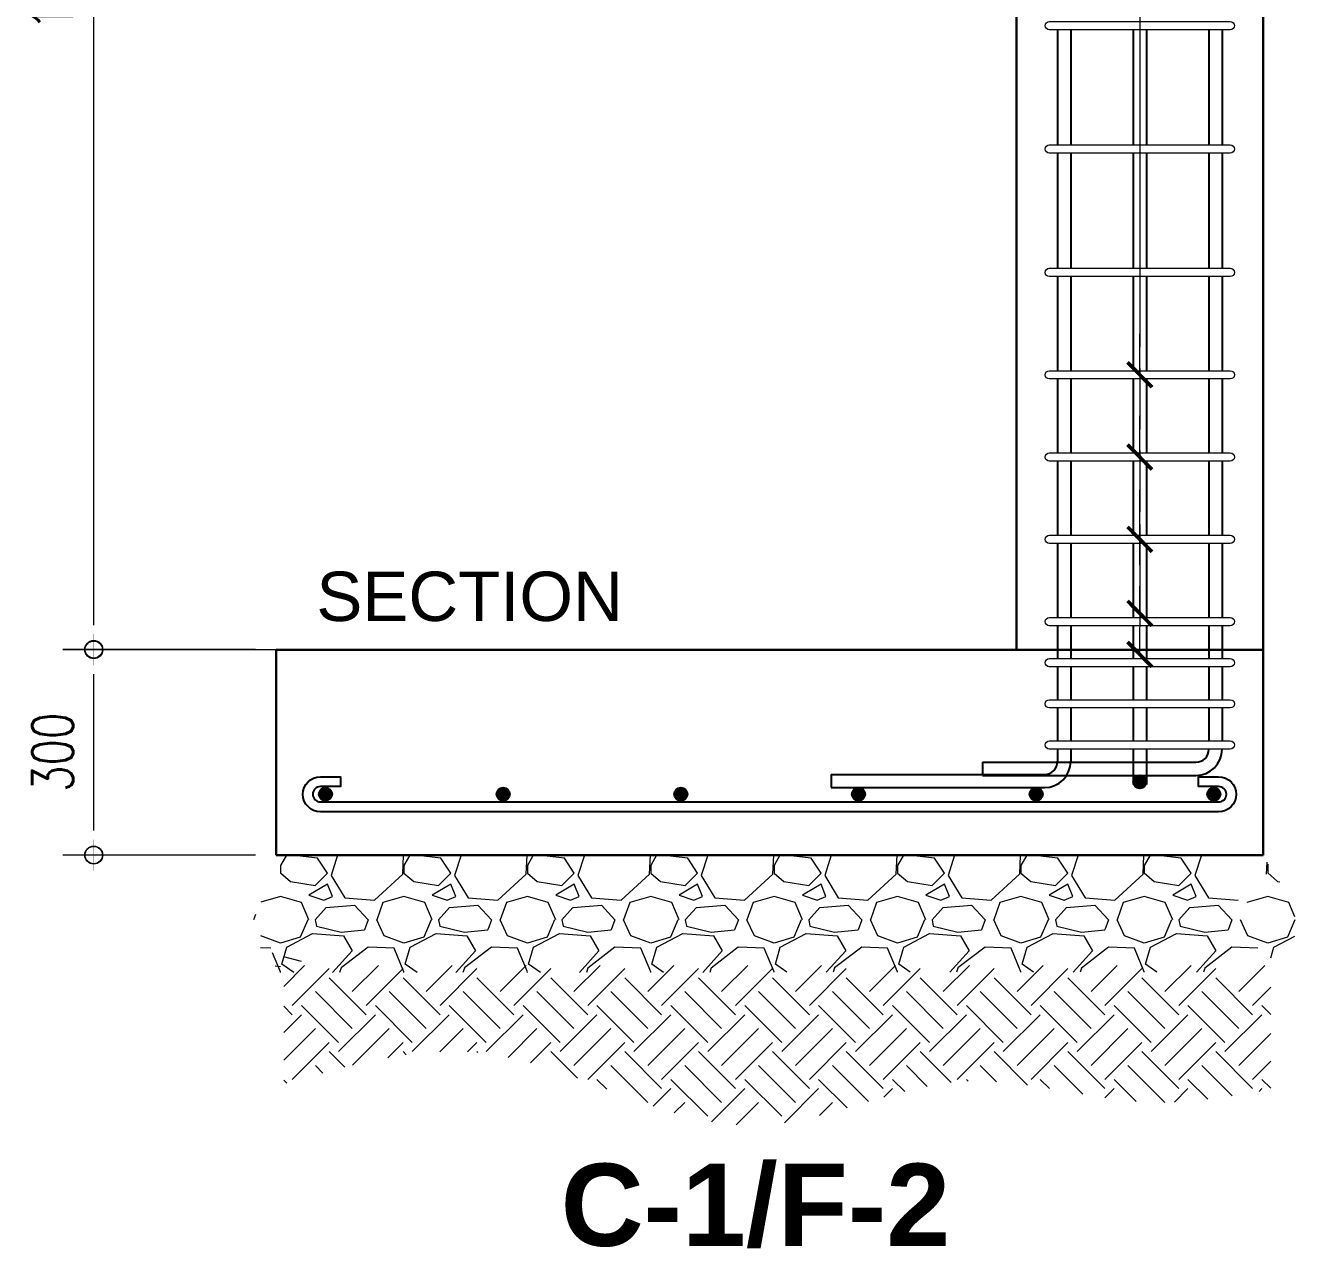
# Model space of a CAD drawing. Header units: millimetres. Extents: x 1634676 to 2568129, y -408635 to -190573.
# Drawn here: x 2464979 to 2466540, y -308539 to -307053 of the extents above; entities that cross this region are included whole.
import ezdxf

# ---------------------------------------------------------------- set-up
doc = ezdxf.new("R2010")
doc.units = ezdxf.units.MM
doc.header["$MEASUREMENT"] = 0
doc.linetypes.add('HIDDEN', pattern=[0.375, 0.25, -0.125])
doc.layers.get('0').update_dxf_attribs({"lineweight": 15})
doc.layers.get('Defpoints').update_dxf_attribs({"color": 250})
for name, color, linetype, lineweight in [('ST-ANNOT_ALeadLines', 250, 'Continuous', 13), ('ST-COL_E', 6, 'Continuous', 30), ('ST-DIM_E', 250, 'Continuous', 13), ('ST-GIRDER_E', 3, 'HIDDEN', 30), ('ST-HATCH_E', 250, 'Continuous', 9), ('ST-STL_E', 5, 'Continuous', 25), ('ST-TIES_E', 14, 'Continuous', 15)]:
    doc.layers.add(name, color=color, linetype=linetype, lineweight=lineweight)
doc.styles.add('ARIAL', font='arial.ttf')
doc.styles.add('ST_TEXT', font='romans.shx', dxfattribs={"width": 0.75})
doc.styles.get("Standard").update_dxf_attribs({"font": 'GOTHIC.TTF'})
doc.dimstyles.new('ST_D25', dxfattribs={"dimscale": 25, "dimtxt": 2, "dimasz": 1.2, "dimexe": 1.5, "dimexo": 1, "dimgap": 1, "dimtad": 1, "dimdec": 0, "dimzin": 1, "dimdsep": 46, "dimtxsty": 'ST_TEXT', "dimblk": 'OpenIndicator', "dimcen": 1, "dimclrd": 256, "dimclre": 256, "dimclrt": 7, "dimadec": 0, "dimazin": 0, "dimtfac": 1, "dimtdec": 0, "dimtix": 1, "dimtmove": 2, "dimatfit": 3, "dimldrblk": 'OPEN90', "dimfxl": 0.075, "dimlwd": -1, "dimlwe": -1, "dimarcsym": 0})

# ---------------------------------------------------------------- blocks, each defined once
blk = doc.blocks.new('OpenIndicator')
at = {"layer": 'ST-DIM_E'}
h = blk.add_hatch(color=255, dxfattribs=at)
h.paths.add_polyline_path([(0.3500000000000002, 0), (0.3645194722411961, 0, 0.4142135623730951), (2.775557561562891e-16, 0.364519472241196), (2.775557561562891e-16, 0.3500000000000001, -0.4142135623730951)])
h.paths.add_polyline_path([(2.775557561562891e-16, 0.3500000000000001), (2.775557561562891e-16, 0.364519472241196, 0.4142135623730951), (-0.3645194722411955, 0), (-0.3499999999999998, 0, -0.4142135623730953)])
h.paths.add_polyline_path([(1.665334536937735e-16, -0.3499999999999999), (1.665334536937735e-16, -0.3645194722411956, 0.4142135623730951), (0.3645194722411961, 0), (0.3500000000000002, 0, -0.4142135623730949)])
h.paths.add_polyline_path([(-0.3499999999999998, 0), (-0.3645194722411955, 0, 0.4142135623730949), (1.665334536937735e-16, -0.3645194722411956), (1.665334536937735e-16, -0.3499999999999999, -0.4142135623730949)])
at = {"layer": 'ST-DIM_E', "color": 255}
blk.add_line((2.983402616018552e-16, 0.6342797221434002), (1.457489482482074e-16, -0.6342797221434002), dxfattribs=at)
at = {"layer": 'ST-DIM_E', "color": 255, "const_width": 0.01}
blk.add_lwpolyline([(-0.6295341379212689, 0), (0.6295341379212693, 0)], dxfattribs=at)
at = {"layer": 'ST-DIM_E', "color": 255}
for centre, radius in [((3.33066907387547e-16, 1.443384749626027e-16), 0.3645194722411958), ((2.220446049250313e-16, 1.443384749626027e-16), 0.35)]:
    blk.add_circle(centre, radius, dxfattribs=at)
blk = doc.blocks.new('*D1608')
at = {"layer": 'Defpoints', "color": 0, "transparency": 16777216}
for p in [(2465061.988056987, -307811.168407761), (2465283.568850837, -307811.168407761), (2465283.568850837, -308061.168407761)]:
    blk.add_point(p, dxfattribs=at)
at = {"layer": 'ST-DIM_E', "transparency": 16777216}
for p, q in [((2465258.568850837, -307811.168407761), (2465024.488056987, -307811.168407761)), ((2465061.988056987, -308031.168407761), (2465061.988056987, -307841.168407761)), ((2465258.568850837, -308061.168407761), (2465024.488056987, -308061.168407761))]:
    blk.add_line(p, q, dxfattribs=at)
at = {"layer": 'ST-DIM_E', "transparency": 16777216, "xscale": 30, "yscale": 30, "zscale": 30}
for p, rotation in [((2465061.988056987, -307811.168407761), 90), ((2465061.988056987, -308061.168407761), 270)]:
    blk.add_blockref('OpenIndicator', p, dxfattribs=dict(at, rotation=rotation))
at = {"layer": 'ST-DIM_E', "color": 7, "transparency": 16777216, "insert": (2465011.988056986, -307936.1684077617), "char_height": 50, "attachment_point": 5, "rotation": 90, "style": 'ST_TEXT'}
blk.add_mtext('300', dxfattribs=at)
blk = doc.blocks.new('_Open90')
at = {"color": 0, "linetype": 'ByBlock', "lineweight": -2}
for p, q in [((0, 0), (-1, 0)), ((-0.5, 0.5), (0, 0)), ((0, 0), (-0.5, -0.5))]:
    blk.add_line(p, q, dxfattribs=at)
blk = doc.blocks.new('*D1605')
at = {"layer": 'Defpoints', "color": 0, "transparency": 16777216}
for p in [(2465061.988056988, -306176.668407761), (2465733.568850837, -306176.668407761), (2465733.568850837, -307811.4787203264)]:
    blk.add_point(p, dxfattribs=at)
at = {"layer": 'ST-DIM_E', "transparency": 16777216}
for p, q in [((2465708.568850837, -306176.668407761), (2465024.488056988, -306176.668407761)), ((2465061.988056988, -307781.4787203264), (2465061.988056988, -306206.668407761)), ((2465708.568850837, -307811.4787203264), (2465024.488056988, -307811.4787203264))]:
    blk.add_line(p, q, dxfattribs=at)
at = {"layer": 'ST-DIM_E', "transparency": 16777216, "xscale": 30, "yscale": 30, "zscale": 30}
for p, rotation in [((2465061.988056988, -306176.668407761), 90), ((2465061.988056988, -307811.4787203264), 270)]:
    blk.add_blockref('OpenIndicator', p, dxfattribs=dict(at, rotation=rotation))
at = {"layer": 'ST-DIM_E', "color": 7, "transparency": 16777216, "insert": (2465011.988056987, -306994.0735640444), "char_height": 50, "width": 285.5394668613693, "attachment_point": 5, "rotation": 90, "style": 'ST_TEXT'}
blk.add_mtext('1200', dxfattribs=at)

msp = doc.modelspace()

# ---------------------------------------------------------------- hatches: boundary and pattern name
at = {"layer": 'ST-GIRDER_E', "linetype": 'HIDDEN', "ltscale": 2, "true_color": 0xc7c8ca}
h = msp.add_hatch(color=9, dxfattribs=at)
h.dxf.hatch_style = 1
h.paths.add_polyline_path([(2466325.568850836, -307972.1514992401, 1), (2466341.568850836, -307972.1514992401, 1)])
h = msp.add_hatch(color=9, dxfattribs=at)
h.dxf.hatch_style = 1
h.paths.add_polyline_path([(2465335.568850836, -307987.1684077572, 1), (2465351.568850836, -307987.1684077572, 1)])
h = msp.add_hatch(color=9, dxfattribs=at)
h.dxf.hatch_style = 1
h.paths.add_polyline_path([(2465551.568850836, -307987.1684077572, 1), (2465567.568850836, -307987.1684077572, 1)])
h = msp.add_hatch(color=9, dxfattribs=at)
h.dxf.hatch_style = 1
h.paths.add_polyline_path([(2465767.568850836, -307987.1684077572, 1), (2465783.568850836, -307987.1684077572, 1)])
h = msp.add_hatch(color=9, dxfattribs=at)
h.dxf.hatch_style = 1
h.paths.add_polyline_path([(2465983.568850836, -307987.1684077572, 1), (2465999.568850836, -307987.1684077572, 1)])
h = msp.add_hatch(color=9, dxfattribs=at)
h.dxf.hatch_style = 1
h.paths.add_polyline_path([(2466199.568850836, -307987.1684077572, 1), (2466215.568850836, -307987.1684077572, 1)])
h = msp.add_hatch(color=9, dxfattribs=at)
h.dxf.hatch_style = 1
h.paths.add_polyline_path([(2466415.568850836, -307987.1684077572, 1), (2466431.568850836, -307987.1684077572, 1)])
h = msp.add_hatch(color=9, dxfattribs=at)
h.dxf.hatch_style = 1
h.paths.add_polyline_path([(2466415.568850836, -307987.1684077572, 1), (2466431.568850836, -307987.1684077572, 1)])
at = {"layer": 'ST-HATCH_E'}
h = msp.add_hatch(dxfattribs=at)
h.set_pattern_fill('GRAVEL', color=256, scale=150, angle=180)
h.set_pattern_definition([(48.012787504, (433580.04227767, -97090.9176527973), (1200.00000000001, 1350), [20.1804, -1997.863207061054]), (4.969740727999996, (433593.54227767, -97075.9176527973), (-1799.999999999996, -150.0000000000051), [34.6302, -3428.388714184499]), (312.510447078, (433628.0422776551, -97072.9176527973), (-1500.000000000017, 1649.99999999998), [24.4182, -2417.404889414955]), (87.27368900599998, (433686.5422776551, -97035.41765279358), (-150.000000000004, -3000.000000000003), [31.53569999999976, -3122.033706244333]), (112.833654178, (433688.0422776551, -97003.9176527973), (749.999999999998, -1800.000000000004), [30.92324999999986, -3061.405969213227]), (177.273689006, (433676.04227767, -96975.4176527973), (3000.000000000003, -150.0000000000042), [31.5357, -3122.03370624435]), (217.6942404667, (433644.5422776551, -96973.91765279358), (1950, 1499.999999999996), [41.70434999999999, -4128.727282337401]), (252.2553283749, (433611.54227767, -96999.41765279358), (-1050.000000000005, -3300), [39.3732, -3897.948224522009]), (301.429565615, (433599.5422776551, -97036.9176527973), (1200.000000000003, -1949.999999999998), [31.6425, -3132.61096645935]), (355.236358309, (433616.0422776551, -97063.91765279358), (-1649.999999999997, 150.0000000000059), [36.12479999999999, -1770.114386818845]), (42.39743779799998, (433652.04227767, -97066.91765279358), (1799.999999999995, 1649.999999999996), [46.7172, -4625.006250719234]), (318.814074834, (433538.04227767, -97033.91765279358), (1050.000000000005, -900), [15.94515, -1578.576721910205]), (351.46923439, (433550.04227767, -97044.4176527973), (-1950, 299.9999999999995), [30.33555, -3003.22671242355]), (45, (433580.04227767, -97048.91765279358), (3.502244067671177e-14, 149.9999999999899), [21.21315, -190.918884355965]), (23.19859051400003, (433590.54227767, -97066.91765279358), (-749.9999999999983, -299.9999999999961), [11.4237, -1130.942265879585]), (111.801409486, (433601.0422776551, -97062.4176527973), (149.9999999999525, -450.0000000000154), [16.15545, -791.619271070175]), (210.9637565321, (433595.04227767, -97047.4176527973), (-450.000000000008, -299.9999999999969), [26.23935, -848.403434226795]), (341.565051177, (433572.5422776551, -97060.91765279358), (-300.0000000000017, 149.9999999999965), [18.97365, -455.3679990252598]), (196.389540334, (433688.0422776551, -97062.4176527973), (-1499.999999999995, -450.0000000000064), [26.58, -2631.42677200041]), (250.3461759419, (433662.54227767, -97069.91765279358), (600.0000000001833, 1650.00000000051), [22.29915, -2207.61116209785]), (113.1985905139999, (433572.5422776551, -97090.9176527973), (299.9999999999955, -749.9999999999986), [22.84725, -1119.518715879585]), (163.610459666, (433563.54227767, -97069.91765279358), (1499.999999999995, -450.0000000000067), [26.57999999999986, -2631.426772000332]), (159.44395478, (433688.0422776551, -96969.41765279358), (750.0000000000055, -300.0000000000038), [25.632, -1255.968561797625]), (114.775140569, (433664.04227767, -96960.4176527973), (750.0000000000006, -1650), [21.4767, -2126.1964594914]), (246.8014094864, (433571.0422776551, -96940.91765279358), (-299.9999999999973, -749.9999999999955), [22.84725, -1119.518715879585]), (197.3540246363, (433562.04227767, -96961.91765279358), (1949.999999999996, 599.9999999999942), [25.14465, -2489.313542136]), (249.4439547804, (433644.5422776551, -96940.91765279358), (300.0000000000011, 749.9999999999932), [12.81599999999993, -1268.784561797616]), (281.309932474, (433580.04227767, -96940.91765279358), (149.9999999999945, -600.0000000000018), [7.6485, -757.20442703892]), (345.963756532, (433581.54227767, -96948.41765279358), (-449.9999999999938, 150.0000000000003), [30.92325, -587.5425938426552]), (6.009005956999972, (433611.54227767, -96955.91765279358), (-1500.000000000007, -149.9999999999973), [28.6575, -2837.08847618142]), (123.690067526, (433595.04227767, -97033.91765279358), (149.999999999998, -299.9999999999979), [21.6333, -519.1993913196001]), (173.1572265869999, (433583.04227767, -97015.91765279358), (-2550.000000000002, 300.0000000000082), [37.7691, -3739.134393604245]), (240.9453959009, (433545.5422776551, -97011.4176527973), (599.9999999999965, 1049.999999999997), [15.4434, -1528.90112114805]), (270, (433538.04227767, -97024.91765279358), (149.9999999999999, -150), [9, -141]), (300.256437164, (433614.5422776551, -96960.4176527973), (-600.0000000000013, 1050.000000000001), [20.8386, -2063.02799841747]), (228.0127875042, (433625.04227767, -96978.4176527973), (-1200, -1349.999999999996), [40.3608, -1977.682807061055]), (180, (433598.04227767, -97008.4176527973), (-150, -150), [39, -111]), (145.3048464690001, (433559.0422776551, -97008.4176527973), (-1500.00000000002, 1049.999999999974), [23.7171, -2347.9911451263]), (74.05460409900003, (433539.54227767, -96994.91765279358), (150.0000000000057, 600.0000000000007), [21.8403, -1070.176183392075]), (27.64597536400002, (433545.5422776551, -96973.91765279358), (2849.999999999993, 1500.000000000007), [35.55975000000001, -3520.42112733891]), (355.42607874, (433577.04227767, -96957.4176527973), (1949.999999999993, -150.0000000000004), [37.61985, -3724.361011195335])])
edge = h.paths.add_edge_path()
edge.add_spline(control_points=[(2466482.380077383, -308195.4459868449), (2466483.058244547, -308186.5164395649), (2466539.630652642, -308181.0679605756), (2466514.650034136, -308106.4022017237), (2466498.215644559, -308086.0471784811), (2466483.568850836, -308061.1684077572)], knot_values=[0.003908863949199546, 0.003908863949199546, 0.003908863949199546, 0.003908863949199546, 0.03072613279724229, 0.09957631433818252, 0.1387455386454375, 0.1387455386454375, 0.1387455386454375, 0.1387455386454375], degree=3, periodic=0)
edge.add_line((2466483.568850836, -308061.1684077572), (2465283.568850836, -308061.168407759))
edge.add_spline(control_points=[(2465283.568850836, -308061.1684077609), (2465281.107744134, -308074.5154543038), (2465284.971707618, -308108.8572552282), (2465213.064214757, -308156.3867054064), (2465283.599424264, -308179.7395271364), (2465282.079474932, -308199.3506731283)], knot_values=[0, 0, 0, 0, 0.04044106263720304, 0.1024602291277422, 0.1613566514126297, 0.1613566514126297, 0.1613566514126297, 0.1613566514126297], degree=3, periodic=0)
edge.add_line((2465282.316370195, -308196.1334239919), (2465282.422936911, -308204.0431625191))
edge.add_line((2465282.422936922, -308204.0431625213), (2466482.380077384, -308203.344521659))

# ---------------------------------------------------------------- linework, layer by layer
at = {"layer": 'ST-COL_E'}
for p, q in [((2466183.568850836, -307811.4787203263), (2466183.568850836, -305737.6411896165)), ((2466483.568850836, -307811.4787203263), (2466483.568850836, -305767.8093217093)), ((2465283.568850836, -307811.4787203263), (2465283.568850836, -308061.1684077609)), ((2465283.568850836, -307811.4787203263), (2466033.568850836, -307811.4787203263)), ((2466033.568850836, -307811.4787203263), (2466483.568850836, -307811.4787203263)), ((2466483.568850836, -308061.1684077572), (2466483.568850836, -307811.4787203263)), ((2465283.568850836, -308061.1684077609), (2466483.568850836, -308061.1684077572))]:
    msp.add_line(p, q, dxfattribs=at)
at = {"layer": 'ST-HATCH_E', "ltscale": 100}
for p, q in [((2465314.56428363, -308190.384323262), (2465292.824945992, -308184.9495063763)), ((2465292.824945992, -308220.7790755223), (2465318.159905425, -308195.4441160936)), ((2465292.824945992, -308220.7790755223), (2465318.159905425, -308195.4441160936)), ((2465303.262339568, -308244.017642409), (2465348.16362018, -308199.1163618047)), ((2465303.262339568, -308244.017642409), (2465348.16362018, -308199.1163618047)), ((2465376.226920551, -308227.1796621833), (2465407.962466633, -308195.4441160936)), ((2465376.226920551, -308227.1796621833), (2465407.962466633, -308195.4441160936)), ((2465393.064900777, -308244.017642409), (2465437.966181389, -308199.1163618047)), ((2465393.064900777, -308244.017642409), (2465437.966181389, -308199.1163618047)), ((2465466.02948176, -308227.1796621833), (2465497.765027842, -308195.4441160936)), ((2465466.02948176, -308227.1796621833), (2465497.765027842, -308195.4441160936)), ((2465482.867462, -308244.017642409), (2465527.768742597, -308199.1163618047)), ((2465482.867462, -308244.017642409), (2465527.768742597, -308199.1163618047)), ((2465555.832042968, -308227.1796621833), (2465587.567589051, -308195.4441160936)), ((2465555.832042968, -308227.1796621833), (2465587.567589051, -308195.4441160936)), ((2465572.670023209, -308244.017642409), (2465617.571303806, -308199.1163618047)), ((2465572.670023209, -308244.017642409), (2465617.571303806, -308199.1163618047)), ((2465645.634604177, -308227.1796621833), (2465677.370150274, -308195.4441160936)), ((2465645.634604177, -308227.1796621833), (2465677.370150274, -308195.4441160936)), ((2465662.472584418, -308244.017642409), (2465707.373865029, -308199.1163618047)), ((2465662.472584418, -308244.017642409), (2465707.373865029, -308199.1163618047)), ((2465735.4371654, -308227.1796621833), (2465767.172711483, -308195.4441160936)), ((2465735.4371654, -308227.1796621833), (2465767.172711483, -308195.4441160936)), ((2465752.275145611, -308244.017642409), (2465797.176426223, -308199.1163618047)), ((2465752.275145611, -308244.017642409), (2465797.176426223, -308199.1163618047)), ((2465825.239726609, -308227.1796621833), (2465856.975272691, -308195.4441160936)), ((2465825.239726609, -308227.1796621833), (2465856.975272691, -308195.4441160936)), ((2465842.07770682, -308244.017642409), (2465886.978987432, -308199.1163618047)), ((2465842.07770682, -308244.017642409), (2465886.978987432, -308199.1163618047)), ((2465915.042287818, -308227.1796621833), (2465946.7778339, -308195.4441160936)), ((2465915.042287818, -308227.1796621833), (2465946.7778339, -308195.4441160936)), ((2465931.880268043, -308244.017642409), (2465976.78154864, -308199.1163618047)), ((2465931.880268043, -308244.017642409), (2465976.78154864, -308199.1163618047)), ((2466004.844849026, -308227.1796621833), (2466036.580395109, -308195.4441160936)), ((2466004.844849026, -308227.1796621833), (2466036.580395109, -308195.4441160936)), ((2466021.682829252, -308244.017642409), (2466066.584109849, -308199.1163618047)), ((2466021.682829252, -308244.017642409), (2466066.584109849, -308199.1163618047)), ((2466094.647410235, -308227.1796621833), (2466126.382956332, -308195.4441160936)), ((2466094.647410235, -308227.1796621833), (2466126.382956332, -308195.4441160936)), ((2466111.485390461, -308244.017642409), (2466156.386671057, -308199.1163618047)), ((2466111.485390461, -308244.017642409), (2466156.386671057, -308199.1163618047)), ((2466184.449971444, -308227.1796621833), (2466216.185517541, -308195.4441160936)), ((2466184.449971444, -308227.1796621833), (2466216.185517541, -308195.4441160936)), ((2466201.287951669, -308244.017642409), (2466246.189232281, -308199.1163618047)), ((2466201.287951669, -308244.017642409), (2466246.189232281, -308199.1163618047)), ((2466274.252532667, -308227.1796621833), (2466305.988078749, -308195.4441160936)), ((2466274.252532667, -308227.1796621833), (2466305.988078749, -308195.4441160936)), ((2466291.090512878, -308244.017642409), (2466335.99179349, -308199.1163618047)), ((2466291.090512878, -308244.017642409), (2466335.99179349, -308199.1163618047)), ((2466364.055093876, -308227.1796621833), (2466395.790639958, -308195.4441160936)), ((2466364.055093876, -308227.1796621833), (2466395.790639958, -308195.4441160936)), ((2466380.893074086, -308244.017642409), (2466425.794354698, -308199.1163618047)), ((2466380.893074086, -308244.017642409), (2466425.794354698, -308199.1163618047)), ((2466453.857655084, -308227.1796621833), (2466485.593201166, -308195.4441160936)), ((2466453.857655084, -308227.1796621833), (2466485.593201166, -308195.4441160936)), ((2465393.064900777, -308255.2429625619), (2465348.16362018, -308210.3416819539)), ((2465393.064900777, -308255.2429625619), (2465348.16362018, -308210.3416819539)), ((2465482.867462, -308255.2429625619), (2465437.966181389, -308210.3416819539)), ((2465482.867462, -308255.2429625619), (2465437.966181389, -308210.3416819539)), ((2465572.670023209, -308255.2429625619), (2465527.768742597, -308210.3416819539)), ((2465572.670023209, -308255.2429625619), (2465527.768742597, -308210.3416819539)), ((2465662.472584418, -308255.2429625619), (2465617.571303806, -308210.3416819539)), ((2465662.472584418, -308255.2429625619), (2465617.571303806, -308210.3416819539)), ((2465752.275145611, -308255.2429625619), (2465707.373865029, -308210.3416819539)), ((2465752.275145611, -308255.2429625619), (2465707.373865029, -308210.3416819539)), ((2465842.07770682, -308255.2429625619), (2465797.176426223, -308210.3416819539)), ((2465842.07770682, -308255.2429625619), (2465797.176426223, -308210.3416819539)), ((2465931.880268043, -308255.2429625619), (2465886.978987432, -308210.3416819539)), ((2465931.880268043, -308255.2429625619), (2465886.978987432, -308210.3416819539)), ((2466021.682829252, -308255.2429625619), (2465976.78154864, -308210.3416819539)), ((2466021.682829252, -308255.2429625619), (2465976.78154864, -308210.3416819539)), ((2466111.485390461, -308255.2429625619), (2466066.584109849, -308210.3416819539)), ((2466111.485390461, -308255.2429625619), (2466066.584109849, -308210.3416819539)), ((2466201.287951669, -308255.2429625619), (2466156.386671057, -308210.3416819539)), ((2466201.287951669, -308255.2429625619), (2466156.386671057, -308210.3416819539)), ((2466291.090512878, -308255.2429625619), (2466246.189232281, -308210.3416819539)), ((2466291.090512878, -308255.2429625619), (2466246.189232281, -308210.3416819539)), ((2466380.893074086, -308255.2429625619), (2466335.99179349, -308210.3416819539)), ((2466380.893074086, -308255.2429625619), (2466335.99179349, -308210.3416819539)), ((2466470.69563531, -308255.2429625619), (2466425.794354698, -308210.3416819539)), ((2466470.69563531, -308255.2429625619), (2466425.794354698, -308210.3416819539)), ((2465376.226920551, -308272.0809427876), (2465331.325639939, -308227.1796621833)), ((2465376.226920551, -308272.0809427876), (2465331.325639939, -308227.1796621833)), ((2465466.02948176, -308272.0809427876), (2465421.128201148, -308227.1796621833)), ((2465466.02948176, -308272.0809427876), (2465421.128201148, -308227.1796621833)), ((2465555.832042968, -308272.0809427876), (2465510.930762372, -308227.1796621833)), ((2465555.832042968, -308272.0809427876), (2465510.930762372, -308227.1796621833)), ((2465645.634604177, -308272.0809427876), (2465600.73332358, -308227.1796621833)), ((2465645.634604177, -308272.0809427876), (2465600.73332358, -308227.1796621833)), ((2465735.4371654, -308272.0809427876), (2465690.535884789, -308227.1796621833)), ((2465735.4371654, -308272.0809427876), (2465690.535884789, -308227.1796621833)), ((2465825.239726609, -308272.0809427876), (2465780.338445997, -308227.1796621833)), ((2465825.239726609, -308272.0809427876), (2465780.338445997, -308227.1796621833)), ((2465915.042287818, -308272.0809427876), (2465870.141007206, -308227.1796621833)), ((2465915.042287818, -308272.0809427876), (2465870.141007206, -308227.1796621833)), ((2466004.844849026, -308272.0809427876), (2465959.943568429, -308227.1796621833)), ((2466004.844849026, -308272.0809427876), (2465959.943568429, -308227.1796621833)), ((2466094.647410235, -308272.0809427876), (2466049.746129638, -308227.1796621833)), ((2466094.647410235, -308272.0809427876), (2466049.746129638, -308227.1796621833)), ((2466184.449971444, -308272.0809427876), (2466139.548690847, -308227.1796621833)), ((2466184.449971444, -308272.0809427876), (2466139.548690847, -308227.1796621833)), ((2466274.252532667, -308272.0809427876), (2466229.351252055, -308227.1796621833)), ((2466274.252532667, -308272.0809427876), (2466229.351252055, -308227.1796621833)), ((2466364.055093876, -308272.0809427876), (2466319.153813264, -308227.1796621833)), ((2466364.055093876, -308272.0809427876), (2466319.153813264, -308227.1796621833)), ((2466453.857655084, -308272.0809427876), (2466408.956374472, -308227.1796621833)), ((2466453.857655084, -308272.0809427876), (2466408.956374472, -308227.1796621833)), ((2466470.69563531, -308244.017642409), (2466492.824945992, -308221.8883317154)), ((2466470.69563531, -308244.017642409), (2466492.824945992, -308221.8883317154)), ((2465303.262339568, -308255.2429625619), (2465292.824945992, -308244.8055689897)), ((2465303.262339568, -308255.2429625619), (2465292.824945992, -308244.8055689897)), ((2465359.388940325, -308288.9189230133), (2465314.487659729, -308244.017642409)), ((2465359.388940325, -308288.9189230133), (2465314.487659729, -308244.017642409)), ((2465449.191501534, -308288.9189230133), (2465404.290220937, -308244.017642409)), ((2465449.191501534, -308288.9189230133), (2465404.290220937, -308244.017642409)), ((2465538.994062758, -308288.9189230133), (2465494.092782146, -308244.017642409)), ((2465538.994062758, -308288.9189230133), (2465494.092782146, -308244.017642409)), ((2465628.796623966, -308288.9189230133), (2465583.895343354, -308244.017642409)), ((2465628.796623966, -308288.9189230133), (2465583.895343354, -308244.017642409)), ((2465718.599185175, -308288.9189230133), (2465673.697904563, -308244.017642409)), ((2465718.599185175, -308288.9189230133), (2465673.697904563, -308244.017642409)), ((2465808.401746369, -308288.9189230133), (2465763.500465772, -308244.017642409)), ((2465808.401746369, -308288.9189230133), (2465763.500465772, -308244.017642409)), ((2465898.204307577, -308288.9189230133), (2465853.30302698, -308244.017642409)), ((2465898.204307577, -308288.9189230133), (2465853.30302698, -308244.017642409)), ((2465988.006868801, -308288.9189230133), (2465943.105588189, -308244.017642409)), ((2465988.006868801, -308288.9189230133), (2465943.105588189, -308244.017642409)), ((2466077.809430009, -308288.9189230133), (2466032.908149397, -308244.017642409)), ((2466077.809430009, -308288.9189230133), (2466032.908149397, -308244.017642409)), ((2466167.611991218, -308288.9189230133), (2466122.710710606, -308244.017642409)), ((2466167.611991218, -308288.9189230133), (2466122.710710606, -308244.017642409)), ((2466257.414552426, -308288.9189230133), (2466212.513271815, -308244.017642409)), ((2466257.414552426, -308288.9189230133), (2466212.513271815, -308244.017642409)), ((2466347.217113635, -308288.9189230133), (2466302.315833038, -308244.017642409)), ((2466347.217113635, -308288.9189230133), (2466302.315833038, -308244.017642409)), ((2466437.019674844, -308288.9189230133), (2466392.118394247, -308244.017642409)), ((2466437.019674844, -308288.9189230133), (2466392.118394247, -308244.017642409)), ((2466492.824945992, -308254.9216329496), (2466481.920955455, -308244.017642409)), ((2466492.824945992, -308254.9216329496), (2466481.920955455, -308244.017642409)), ((2465292.824945992, -308276.9056762796), (2465314.487659729, -308255.2429625619)), ((2465292.824945992, -308276.9056762796), (2465314.487659729, -308255.2429625619)), ((2465359.388940325, -308300.1442431662), (2465404.290220937, -308255.2429625619)), ((2465359.388940325, -308300.1442431662), (2465404.290220937, -308255.2429625619)), ((2465449.191501534, -308300.1442431662), (2465494.092782146, -308255.2429625619)), ((2465449.191501534, -308300.1442431662), (2465494.092782146, -308255.2429625619)), ((2465538.994062758, -308300.1442431662), (2465583.895343354, -308255.2429625619)), ((2465538.994062758, -308300.1442431662), (2465583.895343354, -308255.2429625619)), ((2465628.796623966, -308300.1442431662), (2465673.697904563, -308255.2429625619)), ((2465628.796623966, -308300.1442431662), (2465673.697904563, -308255.2429625619)), ((2465718.599185175, -308300.1442431662), (2465763.500465772, -308255.2429625619)), ((2465718.599185175, -308300.1442431662), (2465763.500465772, -308255.2429625619)), ((2465808.401746369, -308300.1442431662), (2465853.30302698, -308255.2429625619)), ((2465808.401746369, -308300.1442431662), (2465853.30302698, -308255.2429625619)), ((2465898.204307577, -308300.1442431662), (2465943.105588189, -308255.2429625619)), ((2465898.204307577, -308300.1442431662), (2465943.105588189, -308255.2429625619)), ((2465988.006868801, -308300.1442431662), (2466032.908149397, -308255.2429625619)), ((2465988.006868801, -308300.1442431662), (2466032.908149397, -308255.2429625619)), ((2466077.809430009, -308300.1442431662), (2466122.710710606, -308255.2429625619)), ((2466077.809430009, -308300.1442431662), (2466122.710710606, -308255.2429625619)), ((2466167.611991218, -308300.1442431662), (2466212.513271815, -308255.2429625619)), ((2466167.611991218, -308300.1442431662), (2466212.513271815, -308255.2429625619)), ((2466257.414552426, -308300.1442431662), (2466302.315833038, -308255.2429625619)), ((2466257.414552426, -308300.1442431662), (2466302.315833038, -308255.2429625619)), ((2466347.217113635, -308300.1442431662), (2466392.118394247, -308255.2429625619)), ((2466347.217113635, -308300.1442431662), (2466392.118394247, -308255.2429625619)), ((2466437.019674844, -308300.1442431662), (2466481.920955455, -308255.2429625619)), ((2466437.019674844, -308300.1442431662), (2466481.920955455, -308255.2429625619)), ((2465292.824945992, -308310.5816367347), (2465331.325639939, -308272.0809427876)), ((2465292.824945992, -308310.5816367347), (2465331.325639939, -308272.0809427876)), ((2465376.438746011, -308316.7703979354), (2465421.128201148, -308272.0809427876)), ((2465376.438746011, -308316.7703979354), (2465421.128201148, -308272.0809427876)), ((2465482.785878009, -308300.2258271392), (2465510.930762372, -308272.0809427876)), ((2465482.785878009, -308300.2258271392), (2465510.930762372, -308272.0809427876)), ((2465565.740539423, -308307.0737269524), (2465600.73332358, -308272.0809427876)), ((2465565.740539423, -308307.0737269524), (2465600.73332358, -308272.0809427876)), ((2465645.634604177, -308316.9822233882), (2465690.535884789, -308272.0809427876)), ((2465645.634604177, -308316.9822233882), (2465690.535884789, -308272.0809427876)), ((2465735.4371654, -308316.9822233882), (2465780.338445997, -308272.0809427876)), ((2465735.4371654, -308316.9822233882), (2465780.338445997, -308272.0809427876)), ((2465825.239726609, -308316.9822233882), (2465870.141007206, -308272.0809427876)), ((2465825.239726609, -308316.9822233882), (2465870.141007206, -308272.0809427876)), ((2465915.042287818, -308316.9822233882), (2465959.943568429, -308272.0809427876)), ((2465915.042287818, -308316.9822233882), (2465959.943568429, -308272.0809427876)), ((2466004.844849026, -308316.9822233882), (2466049.746129638, -308272.0809427876)), ((2466004.844849026, -308316.9822233882), (2466049.746129638, -308272.0809427876)), ((2466094.647410235, -308316.9822233882), (2466139.548690847, -308272.0809427876)), ((2466094.647410235, -308316.9822233882), (2466139.548690847, -308272.0809427876)), ((2466184.449971444, -308316.9822233882), (2466229.351252055, -308272.0809427876)), ((2466184.449971444, -308316.9822233882), (2466229.351252055, -308272.0809427876)), ((2466274.252532667, -308316.9822233882), (2466319.153813264, -308272.0809427876)), ((2466274.252532667, -308316.9822233882), (2466319.153813264, -308272.0809427876)), ((2466364.055093876, -308316.9822233882), (2466408.956374472, -308272.0809427876)), ((2466364.055093876, -308316.9822233882), (2466408.956374472, -308272.0809427876)), ((2466453.857655084, -308316.9822233882), (2466492.824945992, -308278.0149324726)), ((2466453.857655084, -308316.9822233882), (2466492.824945992, -308278.0149324726)), ((2465303.262339568, -308333.8202036176), (2465348.16362018, -308288.9189230133)), ((2465303.262339568, -308333.8202036176), (2465348.16362018, -308288.9189230133)), ((2465419.258750862, -308307.6263535324), (2465437.966181389, -308288.9189230133)), ((2465419.258750862, -308307.6263535324), (2465437.966181389, -308288.9189230133)), ((2465516.304300538, -308300.3833650764), (2465527.768742597, -308288.9189230133)), ((2465516.304300538, -308300.3833650764), (2465527.768742597, -308288.9189230133)), ((2465592.748361132, -308313.7418656911), (2465617.571303806, -308288.9189230133)), ((2465592.748361132, -308313.7418656911), (2465617.571303806, -308288.9189230133)), ((2465662.472584418, -308333.8202036176), (2465707.373865029, -308288.9189230133)), ((2465662.472584418, -308333.8202036176), (2465707.373865029, -308288.9189230133)), ((2465752.275145611, -308333.8202036176), (2465797.176426223, -308288.9189230133)), ((2465752.275145611, -308333.8202036176), (2465797.176426223, -308288.9189230133)), ((2465842.07770682, -308333.8202036176), (2465886.978987432, -308288.9189230133)), ((2465842.07770682, -308333.8202036176), (2465886.978987432, -308288.9189230133)), ((2465931.880268043, -308333.8202036176), (2465976.78154864, -308288.9189230133)), ((2465931.880268043, -308333.8202036176), (2465976.78154864, -308288.9189230133)), ((2466021.682829252, -308333.8202036176), (2466066.584109849, -308288.9189230133)), ((2466021.682829252, -308333.8202036176), (2466066.584109849, -308288.9189230133)), ((2466111.485390461, -308333.8202036176), (2466156.386671057, -308288.9189230133)), ((2466111.485390461, -308333.8202036176), (2466156.386671057, -308288.9189230133)), ((2466201.287951669, -308333.8202036176), (2466246.189232281, -308288.9189230133)), ((2466201.287951669, -308333.8202036176), (2466246.189232281, -308288.9189230133)), ((2466291.090512878, -308333.8202036176), (2466335.99179349, -308288.9189230133)), ((2466291.090512878, -308333.8202036176), (2466335.99179349, -308288.9189230133)), ((2466380.893074086, -308333.8202036176), (2466425.794354698, -308288.9189230133)), ((2466380.893074086, -308333.8202036176), (2466425.794354698, -308288.9189230133)), ((2465367.097653216, -308319.0782762136), (2465348.16362018, -308300.1442431662)), ((2465367.097653216, -308319.0782762136), (2465348.16362018, -308300.1442431662)), ((2465441.831976852, -308304.0100386221), (2465437.966181389, -308300.1442431662)), ((2465441.831976852, -308304.0100386221), (2465437.966181389, -308300.1442431662)), ((2465528.956727287, -308301.3322278488), (2465527.768742597, -308300.1442431662)), ((2465528.956727287, -308301.3322278488), (2465527.768742597, -308300.1442431662)), ((2465649.930331862, -308332.5032712113), (2465617.571303806, -308300.1442431662)), ((2465649.930331862, -308332.5032712113), (2465617.571303806, -308300.1442431662)), ((2465752.275145611, -308345.0455237668), (2465707.373865029, -308300.1442431662)), ((2465752.275145611, -308345.0455237668), (2465707.373865029, -308300.1442431662)), ((2465842.07770682, -308345.0455237668), (2465797.176426223, -308300.1442431662)), ((2465842.07770682, -308345.0455237668), (2465797.176426223, -308300.1442431662)), ((2465931.880268043, -308345.0455237668), (2465886.978987432, -308300.1442431662)), ((2465931.880268043, -308345.0455237668), (2465886.978987432, -308300.1442431662)), ((2466021.682829252, -308345.0455237668), (2465976.78154864, -308300.1442431662)), ((2466021.682829252, -308345.0455237668), (2465976.78154864, -308300.1442431662)), ((2466104.246827921, -308337.8069612313), (2466066.584109849, -308300.1442431662)), ((2466104.246827921, -308337.8069612313), (2466066.584109849, -308300.1442431662)), ((2466196.98349615, -308340.7410682481), (2466156.386671057, -308300.1442431662)), ((2466196.98349615, -308340.7410682481), (2466156.386671057, -308300.1442431662)), ((2466291.090512878, -308345.0455237668), (2466246.189232281, -308300.1442431662)), ((2466291.090512878, -308345.0455237668), (2466246.189232281, -308300.1442431662)), ((2466380.893074086, -308345.0455237668), (2466335.99179349, -308300.1442431662)), ((2466380.893074086, -308345.0455237668), (2466335.99179349, -308300.1442431662)), ((2466470.69563531, -308345.0455237668), (2466425.794354698, -308300.1442431662)), ((2466470.69563531, -308345.0455237668), (2466425.794354698, -308300.1442431662)), ((2466470.69563531, -308333.8202036176), (2466492.824945992, -308311.690892924)), ((2466470.69563531, -308333.8202036176), (2466492.824945992, -308311.690892924)), ((2465340.449162042, -308326.1057454947), (2465331.325639939, -308316.9822233882)), ((2465340.449162042, -308326.1057454947), (2465331.325639939, -308316.9822233882)), ((2465735.4371654, -308361.8835039962), (2465690.535884789, -308316.9822233882)), ((2465735.4371654, -308361.8835039962), (2465690.535884789, -308316.9822233882)), ((2465825.239726609, -308361.8835039962), (2465780.338445997, -308316.9822233882)), ((2465825.239726609, -308361.8835039962), (2465780.338445997, -308316.9822233882)), ((2465915.042287818, -308361.8835039962), (2465870.141007206, -308316.9822233882)), ((2465915.042287818, -308361.8835039962), (2465870.141007206, -308316.9822233882)), ((2466003.877512819, -308360.9161677997), (2465959.943568429, -308316.9822233882)), ((2466003.877512819, -308360.9161677997), (2465959.943568429, -308316.9822233882)), ((2466075.176792613, -308342.4128863778), (2466049.746129638, -308316.9822233882)), ((2466075.176792613, -308342.4128863778), (2466049.746129638, -308316.9822233882)), ((2466159.296267814, -308336.7298003625), (2466139.548690847, -308316.9822233882)), ((2466159.296267814, -308336.7298003625), (2466139.548690847, -308316.9822233882)), ((2466264.358921012, -308351.9898923453), (2466229.351252055, -308316.9822233882)), ((2466264.358921012, -308351.9898923453), (2466229.351252055, -308316.9822233882)), ((2466363.929488695, -308361.7578988265), (2466319.153813264, -308316.9822233882)), ((2466363.929488695, -308361.7578988265), (2466319.153813264, -308316.9822233882)), ((2466445.846786833, -308353.8726357635), (2466408.956374472, -308316.9822233882)), ((2466445.846786833, -308353.8726357635), (2466408.956374472, -308316.9822233882)), ((2465296.722709796, -308338.5058939982), (2465292.824945992, -308334.6081301983)), ((2465296.722709796, -308338.5058939982), (2465292.824945992, -308334.6081301983)), ((2465685.7958296, -308345.9181286547), (2465673.697904563, -308333.8202036176)), ((2465685.7958296, -308345.9181286547), (2465673.697904563, -308333.8202036176)), ((2465742.110889173, -308366.4351003621), (2465763.500465772, -308345.0455237668)), ((2465742.110889173, -308366.4351003621), (2465763.500465772, -308345.0455237668)), ((2465808.401746369, -308378.7214842219), (2465763.500465772, -308333.8202036176)), ((2465808.401746369, -308378.7214842219), (2465763.500465772, -308333.8202036176)), ((2465812.983720383, -308385.3648303713), (2465853.30302698, -308345.0455237668)), ((2465812.983720383, -308385.3648303713), (2465853.30302698, -308345.0455237668)), ((2465898.204307577, -308378.7214842219), (2465853.30302698, -308333.8202036176)), ((2465898.204307577, -308378.7214842219), (2465853.30302698, -308333.8202036176)), ((2465901.548166907, -308386.6029450562), (2465943.105588189, -308345.0455237668)), ((2465901.548166907, -308386.6029450562), (2465943.105588189, -308345.0455237668)), ((2465977.853707394, -308368.5683228154), (2465943.105588189, -308333.8202036176)), ((2465977.853707394, -308368.5683228154), (2465943.105588189, -308333.8202036176)), ((2466022.425360224, -308355.5283129442), (2466032.908149397, -308345.0455237668)), ((2466022.425360224, -308355.5283129442), (2466032.908149397, -308345.0455237668)), ((2466047.753697729, -308348.6657519419), (2466032.908149397, -308333.8202036176)), ((2466047.753697729, -308348.6657519419), (2466032.908149397, -308333.8202036176)), ((2466125.080320126, -308336.1898131262), (2466122.710710606, -308333.8202036176)), ((2466125.080320126, -308336.1898131262), (2466122.710710606, -308333.8202036176)), ((2466223.591553709, -308344.8984855007), (2466212.513271815, -308333.8202036176)), ((2466223.591553709, -308344.8984855007), (2466212.513271815, -308333.8202036176)), ((2466291.071832991, -308356.2895238142), (2466302.315833038, -308345.0455237668)), ((2466291.071832991, -308356.2895238142), (2466302.315833038, -308345.0455237668)), ((2466329.184835649, -308360.6892062355), (2466302.315833038, -308333.8202036176)), ((2466329.184835649, -308360.6892062355), (2466302.315833038, -308333.8202036176)), ((2466375.759579322, -308361.4043386806), (2466392.118394247, -308345.0455237668)), ((2466375.759579322, -308361.4043386806), (2466392.118394247, -308345.0455237668)), ((2466416.280544391, -308357.9823537621), (2466392.118394247, -308333.8202036176)), ((2466416.280544391, -308357.9823537621), (2466392.118394247, -308333.8202036176)), ((2466478.547900385, -308348.4185788449), (2466481.920955455, -308345.0455237668)), ((2466478.547900385, -308348.4185788449), (2466481.920955455, -308345.0455237668)), ((2466492.824945992, -308344.7241941619), (2466481.920955455, -308333.8202036176)), ((2466492.824945992, -308344.7241941619), (2466481.920955455, -308333.8202036176)), ((2465767.687526798, -308374.5344232026), (2465780.338445997, -308361.8835039962)), ((2465767.687526798, -308374.5344232026), (2465780.338445997, -308361.8835039962)), ((2465842.871417707, -308389.1530934948), (2465870.141007206, -308361.8835039962)), ((2465842.871417707, -308389.1530934948), (2465870.141007206, -308361.8835039962)), ((2465943.979021242, -308377.8480511795), (2465959.943568429, -308361.8835039962)), ((2465943.979021242, -308377.8480511795), (2465959.943568429, -308361.8835039962))]:
    msp.add_line(p, q, dxfattribs=at)
at = {"layer": 'ST-HATCH_E'}
msp.add_line((2465289.110415033, -308196.8477046307), (2465282.422936922, -308196.1446277056), dxfattribs=at)
at = {"layer": 'ST-STL_E'}
for p, q in [((2466233.568850836, -307057.7941690165), (2466233.568850836, -307197.7941690165)), ((2466233.568850836, -307057.7941690165), (2466233.568850836, -307197.7941690165)), ((2466249.568850836, -307057.7941690165), (2466249.568850836, -307197.7941690165)), ((2466249.568850836, -307057.7941690165), (2466249.568850836, -307197.7941690165)), ((2466325.568850836, -307057.7941690165), (2466325.568850836, -307197.7941690165)), ((2466325.568850836, -307057.7941690165), (2466325.568850836, -307197.7941690165)), ((2466341.568850836, -307057.7941690165), (2466341.568850836, -307197.7941690165)), ((2466341.568850836, -307057.7941690165), (2466341.568850836, -307197.7941690165)), ((2466417.568850836, -307057.7941690165), (2466417.568850836, -307197.7941690165)), ((2466417.568850836, -307057.7941690165), (2466417.568850836, -307197.7941690165)), ((2466433.568850836, -307057.7941690165), (2466433.568850836, -307197.7941690165)), ((2466433.568850836, -307057.7941690165), (2466433.568850836, -307197.7941690165)), ((2466233.568850836, -307207.7941690165), (2466233.568850836, -307347.7941690165)), ((2466233.568850836, -307207.7941690165), (2466233.568850836, -307347.7941690165)), ((2466249.568850836, -307207.7941690165), (2466249.568850836, -307347.7941690165)), ((2466249.568850836, -307207.7941690165), (2466249.568850836, -307347.7941690165)), ((2466325.568850836, -307207.7941690165), (2466325.568850836, -307347.7941690165)), ((2466325.568850836, -307207.7941690165), (2466325.568850836, -307347.7941690165)), ((2466341.568850836, -307207.7941690165), (2466341.568850836, -307347.7941690165)), ((2466341.568850836, -307207.7941690165), (2466341.568850836, -307347.7941690165)), ((2466417.568850836, -307207.7941690165), (2466417.568850836, -307347.7941690165)), ((2466417.568850836, -307207.7941690165), (2466417.568850836, -307347.7941690165)), ((2466433.568850836, -307207.7941690165), (2466433.568850836, -307347.7941690165)), ((2466433.568850836, -307207.7941690165), (2466433.568850836, -307347.7941690165)), ((2466233.568850836, -307357.7941690165), (2466233.568850836, -307472.2941690203)), ((2466233.568850836, -307357.7941690165), (2466233.568850836, -307472.2941690203)), ((2466249.568850836, -307357.7941690165), (2466249.568850836, -307472.2941690203)), ((2466249.568850836, -307357.7941690165), (2466249.568850836, -307472.2941690203)), ((2466325.568850836, -307357.7941690165), (2466325.568850836, -307472.2941690203)), ((2466325.568850836, -307357.7941690165), (2466325.568850836, -307472.2941690203)), ((2466341.568850836, -307357.7941690165), (2466341.568850836, -307472.2941690203)), ((2466341.568850836, -307357.7941690165), (2466341.568850836, -307472.2941690203)), ((2466417.568850836, -307357.7941690165), (2466417.568850836, -307472.2941690203)), ((2466417.568850836, -307357.7941690165), (2466417.568850836, -307472.2941690203)), ((2466433.568850836, -307357.7941690165), (2466433.568850836, -307472.2941690203)), ((2466433.568850836, -307357.7941690165), (2466433.568850836, -307472.2941690203)), ((2466233.568850836, -307482.2941690165), (2466233.568850836, -307572.2941690165)), ((2466233.568850836, -307482.2941690165), (2466233.568850836, -307572.2941690165)), ((2466249.568850836, -307482.2941690165), (2466249.568850836, -307572.2941690165)), ((2466249.568850836, -307482.2941690165), (2466249.568850836, -307572.2941690165)), ((2466325.568850836, -307482.2941690165), (2466325.568850836, -307572.2941690165)), ((2466325.568850836, -307482.2941690165), (2466325.568850836, -307572.2941690165)), ((2466341.568850836, -307482.2941690165), (2466341.568850836, -307572.2941690165)), ((2466341.568850836, -307482.2941690165), (2466341.568850836, -307572.2941690165)), ((2466417.568850836, -307482.2941690165), (2466417.568850836, -307572.2941690165)), ((2466417.568850836, -307482.2941690165), (2466417.568850836, -307572.2941690165)), ((2466433.568850836, -307482.2941690165), (2466433.568850836, -307572.2941690165)), ((2466433.568850836, -307482.2941690165), (2466433.568850836, -307572.2941690165)), ((2466233.568850836, -307582.2941690165), (2466233.568850836, -307672.2941690165)), ((2466233.568850836, -307582.2941690165), (2466233.568850836, -307672.2941690165)), ((2466249.568850836, -307582.2941690165), (2466249.568850836, -307672.2941690165)), ((2466249.568850836, -307582.2941690165), (2466249.568850836, -307672.2941690165)), ((2466325.568850836, -307582.2941690165), (2466325.568850836, -307672.2941690165)), ((2466325.568850836, -307582.2941690165), (2466325.568850836, -307672.2941690165)), ((2466341.568850836, -307582.2941690165), (2466341.568850836, -307672.2941690165)), ((2466341.568850836, -307582.2941690165), (2466341.568850836, -307672.2941690165)), ((2466417.568850836, -307582.2941690165), (2466417.568850836, -307672.2941690165)), ((2466417.568850836, -307582.2941690165), (2466417.568850836, -307672.2941690165)), ((2466433.568850836, -307582.2941690165), (2466433.568850836, -307672.2941690165)), ((2466433.568850836, -307582.2941690165), (2466433.568850836, -307672.2941690165)), ((2466233.568850836, -307682.2941690165), (2466233.568850836, -307772.2941690165)), ((2466233.568850836, -307682.2941690165), (2466233.568850836, -307772.2941690165)), ((2466249.568850836, -307682.2941690165), (2466249.568850836, -307772.2941690165)), ((2466249.568850836, -307682.2941690165), (2466249.568850836, -307772.2941690165)), ((2466325.568850836, -307682.2941690165), (2466325.568850836, -307772.2941690165)), ((2466325.568850836, -307682.2941690165), (2466325.568850836, -307772.2941690165)), ((2466341.568850836, -307682.2941690165), (2466341.568850836, -307772.2941690165)), ((2466341.568850836, -307682.2941690165), (2466341.568850836, -307772.2941690165)), ((2466417.568850836, -307682.2941690165), (2466417.568850836, -307772.2941690165)), ((2466417.568850836, -307682.2941690165), (2466417.568850836, -307772.2941690165)), ((2466433.568850836, -307682.2941690165), (2466433.568850836, -307772.2941690165)), ((2466433.568850836, -307682.2941690165), (2466433.568850836, -307772.2941690165)), ((2466233.568850836, -307782.2941690165), (2466233.568850836, -307822.2941690165)), ((2466233.568850836, -307782.2941690165), (2466233.568850836, -307822.2941690165)), ((2466249.568850836, -307782.2941690165), (2466249.568850836, -307822.2941690165)), ((2466249.568850836, -307782.2941690165), (2466249.568850836, -307822.2941690165)), ((2466325.568850836, -307782.2941690165), (2466325.568850836, -307822.2941690165)), ((2466325.568850836, -307782.2941690165), (2466325.568850836, -307822.2941690165)), ((2466341.568850836, -307782.2941690165), (2466341.568850836, -307822.2941690165)), ((2466341.568850836, -307782.2941690165), (2466341.568850836, -307822.2941690165)), ((2466417.568850836, -307782.2941690165), (2466417.568850836, -307822.2941690165)), ((2466417.568850836, -307782.2941690165), (2466417.568850836, -307822.2941690165)), ((2466433.568850836, -307782.2941690165), (2466433.568850836, -307822.2941690165)), ((2466433.568850836, -307782.2941690165), (2466433.568850836, -307822.2941690165)), ((2466233.568850836, -307832.2941690165), (2466233.568850836, -307872.2941690165)), ((2466233.568850836, -307832.2941690165), (2466233.568850836, -307872.2941690165)), ((2466249.568850836, -307832.2941690165), (2466249.568850836, -307872.2941690165)), ((2466249.568850836, -307832.2941690165), (2466249.568850836, -307872.2941690165)), ((2466325.568850836, -307832.2941690165), (2466325.568850836, -307872.2941690165)), ((2466325.568850836, -307832.2941690165), (2466325.568850836, -307872.2941690165)), ((2466341.568850836, -307832.2941690165), (2466341.568850836, -307872.2941690165)), ((2466341.568850836, -307832.2941690165), (2466341.568850836, -307872.2941690165)), ((2466417.568850836, -307832.2941690165), (2466417.568850836, -307872.2941690165)), ((2466417.568850836, -307832.2941690165), (2466417.568850836, -307872.2941690165)), ((2466433.568850836, -307832.2941690165), (2466433.568850836, -307872.2941690165)), ((2466433.568850836, -307832.2941690165), (2466433.568850836, -307872.2941690165)), ((2466233.568850836, -307882.2941690203), (2466233.568850836, -307922.2941690165)), ((2466233.568850836, -307882.2941690203), (2466233.568850836, -307922.2941690165)), ((2466249.568850836, -307882.2941690203), (2466249.568850836, -307922.2941690165)), ((2466249.568850836, -307882.2941690203), (2466249.568850836, -307922.2941690165)), ((2466325.568850836, -307882.2941690203), (2466325.568850836, -307922.2941690165)), ((2466325.568850836, -307882.2941690203), (2466325.568850836, -307922.2941690165)), ((2466341.568850836, -307882.2941690203), (2466341.568850836, -307922.2941690165)), ((2466341.568850836, -307882.2941690203), (2466341.568850836, -307922.2941690165)), ((2466417.568850836, -307882.2941690203), (2466417.568850836, -307922.2941690165)), ((2466417.568850836, -307882.2941690203), (2466417.568850836, -307922.2941690165)), ((2466433.568850836, -307882.2941690203), (2466433.568850836, -307922.2941690165)), ((2466433.568850836, -307882.2941690203), (2466433.568850836, -307922.2941690165)), ((2466233.568850836, -307932.2941690165), (2466233.568850836, -307947.1684077572)), ((2466233.568850836, -307932.2941690165), (2466233.568850836, -307947.1684077572)), ((2466249.568850836, -307932.2941690165), (2466249.568850836, -307947.1684077572)), ((2466249.568850836, -307932.2941690165), (2466249.568850836, -307947.1684077572)), ((2466325.568850836, -307932.2941690165), (2466325.568850836, -307975.4221811186)), ((2466341.568850836, -307932.2941690165), (2466341.568850836, -307975.4221811186)), ((2466341.568850836, -307932.2941690165), (2466341.568850836, -307975.4221811186)), ((2466142.167252994, -307948.2941690165), (2466401.568850836, -307948.2941690165)), ((2466142.167252994, -307948.2941690165), (2466142.167252994, -307964.2941690165)), ((2466142.167252994, -307948.2941690165), (2466401.568850836, -307948.2941690165)), ((2466142.167252994, -307948.2941690165), (2466142.167252994, -307964.2941690165)), ((2465958.167252994, -307963.1684077572), (2466217.568850836, -307963.1684077572)), ((2465958.167252994, -307963.1684077572), (2465958.167252994, -307979.1684077572)), ((2465958.167252994, -307963.1684077572), (2466217.568850836, -307963.1684077572)), ((2465958.167252994, -307963.1684077572), (2465958.167252994, -307979.1684077572)), ((2466142.167252994, -307964.2941690165), (2466401.568850836, -307964.2941690165)), ((2465958.167252994, -307979.1684077572), (2466217.568850836, -307979.1684077572))]:
    msp.add_line(p, q, dxfattribs=at)
msp.add_lwpolyline([(2465337.56258606, -307977.8303314898, 0.9999999999999999), (2465337.56258606, -307996.5501932207), (2465866.075388661, -307996.5501932207), (2466429.394431985, -307996.5501932207, 0.9999999999999999), (2466429.394431985, -307977.8303314898), (2466404.937947562, -307977.8303314898), (2466404.937947562, -307965.8303314898), (2466429.394431985, -307965.8303314898, -0.9999999999999999), (2466429.394431985, -308008.550193217), (2465866.075388661, -308008.550193217), (2465337.56258606, -308008.550193217, -0.9999999999999999), (2465337.56258606, -307965.8303314898), (2465362.019070482, -307965.8303314898), (2465362.019070482, -307977.8303314898)], format="xyb", close=True, dxfattribs=at)
for centre in [(2466333.568850836, -307972.1514992401), (2466333.568850836, -307972.1514992401), (2466333.568850836, -307972.1514992401), (2466333.568850836, -307972.1514992401), (2465343.568850836, -307987.1684077572), (2465343.568850836, -307987.1684077572), (2465559.568850836, -307987.1684077572), (2465559.568850836, -307987.1684077572), (2465775.568850836, -307987.1684077572), (2465775.568850836, -307987.1684077572), (2465991.568850836, -307987.1684077572), (2465991.568850836, -307987.1684077572), (2466207.568850836, -307987.1684077572), (2466207.568850836, -307987.1684077572), (2466423.568850836, -307987.1684077572), (2466423.568850836, -307987.1684077572), (2466423.568850836, -307987.1684077572), (2466423.568850836, -307987.1684077572)]:
    msp.add_circle(centre, 8, dxfattribs=at)
for centre, radius in [((2466401.568850836, -307932.2941690165), 16), ((2466401.568850836, -307932.2941690165), 16), ((2466401.568850836, -307932.2941690165), 32), ((2466401.568850836, -307932.2941690165), 32), ((2466217.568850836, -307947.1684077572), 16), ((2466217.568850836, -307947.1684077572), 16), ((2466217.568850836, -307947.1684077572), 32), ((2466217.568850836, -307947.1684077572), 32)]:
    msp.add_arc(centre, radius, 270, 0, dxfattribs=at)
at = {"layer": 'ST-TIES_E'}
for points in [[(2466223.568850836, -307047.7941690165), (2466443.568850836, -307047.7941690165, -0.9999999999999999), (2466443.568850836, -307057.7941690165), (2466223.568850836, -307057.7941690165, -0.9999999999999999)], [(2466223.568850836, -307197.7941690165), (2466443.568850836, -307197.7941690165, -0.9999999999999999), (2466443.568850836, -307207.7941690165), (2466223.568850836, -307207.7941690165, -0.9999999999999999)], [(2466223.568850836, -307347.7941690165), (2466443.568850836, -307347.7941690165, -0.9999999999999999), (2466443.568850836, -307357.7941690165), (2466223.568850836, -307357.7941690165, -0.9999999999999999)], [(2466223.568850836, -307472.2941690165), (2466443.568850836, -307472.2941690165, -0.9999999999999999), (2466443.568850836, -307482.2941690165), (2466223.568850836, -307482.2941690165, -0.9999999999999999)], [(2466223.568850836, -307572.2941690165), (2466443.568850836, -307572.2941690165, -0.9999999999999999), (2466443.568850836, -307582.2941690165), (2466223.568850836, -307582.2941690165, -0.9999999999999999)], [(2466223.568850836, -307672.2941690165), (2466443.568850836, -307672.2941690165, -0.9999999999999999), (2466443.568850836, -307682.2941690165), (2466223.568850836, -307682.2941690165, -0.9999999999999999)], [(2466223.568850836, -307772.2941690165), (2466443.568850836, -307772.2941690165, -0.9999999999999999), (2466443.568850836, -307782.2941690165), (2466223.568850836, -307782.2941690165, -0.9999999999999999)], [(2466223.568850836, -307822.2941690165), (2466443.568850836, -307822.2941690165, -0.9999999999999999), (2466443.568850836, -307832.2941690165), (2466223.568850836, -307832.2941690165, -0.9999999999999999)], [(2466223.568850836, -307872.2941690203), (2466443.568850836, -307872.2941690203, -0.9999999999999999), (2466443.568850836, -307882.2941690203), (2466223.568850836, -307882.2941690203, -0.9999999999999999)], [(2466223.568850836, -307922.2941690165), (2466443.568850836, -307922.2941690165, -0.9999999999999999), (2466443.568850836, -307932.2941690165), (2466223.568850836, -307932.2941690165, -0.9999999999999999)]]:
    msp.add_lwpolyline(points, format="xyb", close=True, dxfattribs=at)

# ---------------------------------------------------------------- texts
at = {"insert": (2465332.568850836, -307716.5577871052), "char_height": 60, "attachment_point": 1, "style": 'ARIAL'}
msp.add_mtext_dynamic_manual_height_columns('SECTION', width=2.451817176180612, gutter_width=1, heights=[0], dxfattribs=at)
at = {"insert": (2465629.568850836, -308436.3416509911), "char_height": 100, "attachment_point": 1}
msp.add_mtext_dynamic_manual_height_columns('{\\fArial|b1|i0|c0|p34;C-1/F-2}', width=2333.06058117242, gutter_width=1.377550189191599, heights=[0.4144534988573206], dxfattribs=at)

# ---------------------------------------------------------------- dimensions: what is measured, and where the dimension line sits
at = {"layer": 'ST-DIM_E'}
for base, p1, p2, text, picture, middle in [((2465061.988056988, -306176.668407761), (2465733.568850836, -307811.4787203263), (2465733.568850836, -306176.6684077609), '1200', '*D1605', (2465011.988056987, -306994.0735640444)), ((2465061.988056987, -307811.168407761), (2465283.568850836, -308061.1684077609), (2465283.568850836, -307811.1684077609), '300', '*D1608', (2465011.988056986, -307936.1684077617))]:
    dim = msp.add_linear_dim(base=base, p1=p1, p2=p2, angle=90, text=text, dimstyle='ST_D25', dxfattribs=at)
    dim.commit()
    dim.dimension.update_dxf_attribs({"geometry": picture, "text_midpoint": middle})

# ---------------------------------------------------------------- leaders
at = {"layer": 'ST-ANNOT_ALeadLines'}
for points in [[(2466333.568850836, -307477.2941690165), (2466334.192554331, -307410.6843445659), (2466333.568850836, -306742.7941690165)], [(2466333.568850836, -307577.2941690165), (2466334.192554331, -307510.6843445659), (2466333.568850836, -307427.2941690165)], [(2466333.568850836, -307677.2941690165), (2466334.192554331, -307610.6843445659), (2466333.568850836, -307527.2941690165)], [(2466333.568850836, -307767.2941690165), (2466334.192554331, -307700.6843445659), (2466333.568850836, -307617.2941690165)], [(2466333.568850836, -307817.2941690165), (2466334.192554331, -307750.6843445659), (2466333.568850836, -307667.2941690165)]]:
    msp.add_leader(points, dimstyle='ST_D25', override={"dimldrblk": 'ArchTick'}, dxfattribs=at)

doc.saveas('drawing.dxf')
